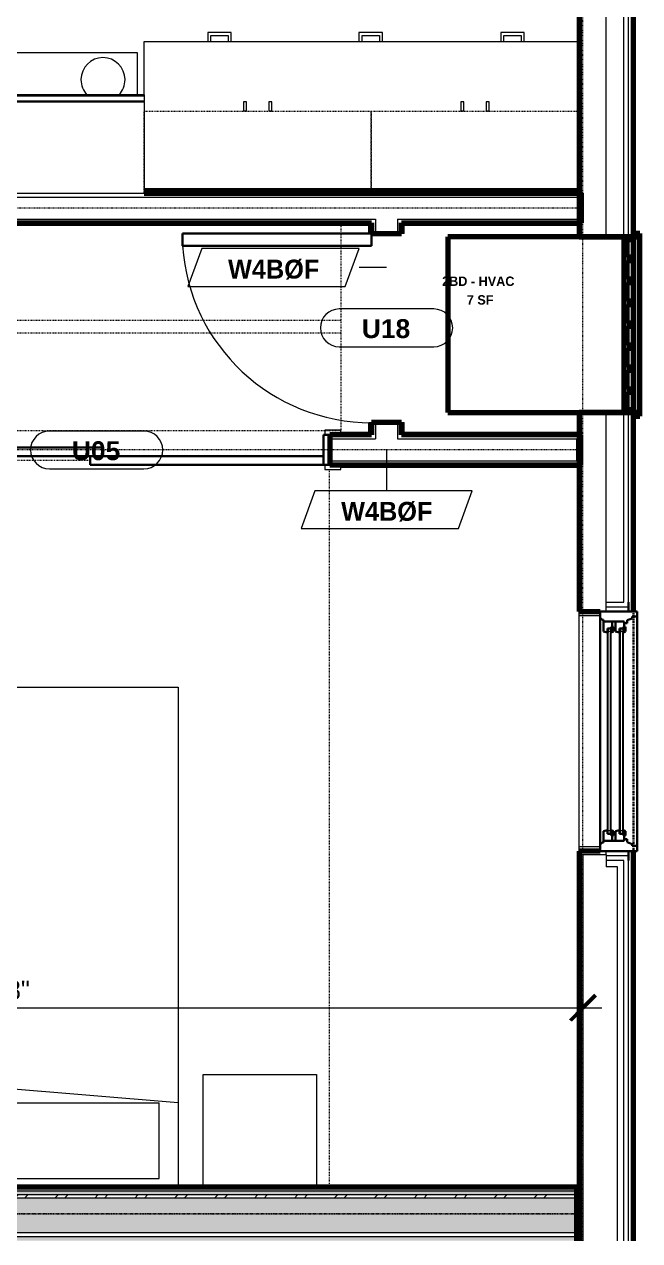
# Model space of a CAD drawing. Header units: inches. Extents: x 2071 to 4741, y -19 to 12114.
# Drawn here: x 4616.3 to 4714, y 10411.5 to 10604.6 of the extents above; entities that cross this region are included whole.
import ezdxf

# ---------------------------------------------------------------- set-up
doc = ezdxf.new("R2010")
doc.units = ezdxf.units.IN
doc.header["$MEASUREMENT"] = 0
for name, pattern in [('Dash', [0.25, 0.125, -0.125]), ('Dash 3_32_', [0.1875, 0.09375, -0.09375]), ('Double Dash 3_8_', [1, 0.375, -0.125, 0.125, -0.125, 0.125, -0.125])]:
    doc.linetypes.add(name, pattern=pattern)
for name, color, linetype, lineweight in [('0-4', 10, 'Double Dash 3_8_', 30), ('0-6', 130, 'Continuous', 5), ('0-7', 50, 'Continuous', 9), ('A-ANNO-DIMS', 211, 'Continuous', 9), ('A-ANNO-DIMS-32', 211, 'Continuous', 9), ('A-AREA-IDEN', 2, 'Continuous', 9), ('A-DETL-1', 90, 'Dash 3_32_', 18), ('A-DOOR', 31, 'Continuous', 18), ('A-DOOR-3', 31, 'Continuous', 9), ('A-DOOR-4', 31, 'Continuous', 30), ('A-DOOR-FRAM-3', 31, 'Continuous', 30), ('A-DOOR-IDEN', 31, 'Continuous', 9), ('A-GENM-1', 7, 'Continuous', 70), ('A-GLAZ-1', 10, 'Continuous', 30), ('A-GLAZ-2', 50, 'Continuous', 9), ('A-WALL', 113, 'Continuous', 18), ('A-WALL-1', 7, 'Continuous', 70), ('A-WALL-2', 250, 'Continuous', 18), ('A-WALL-3', 113, 'Continuous', 70), ('A-WALL-IDEN', 211, 'Continuous', 9), ('A-WALL-PATT-1', 50, 'Continuous', 9), ('A-WALL-PATT-2', 253, 'Continuous', 9), ('A-WALL-PATT-3', 8, 'Continuous', 9), ('C-PROP-LINE-1', 10, 'Double Dash 3_8_', 30), ('I-FURN', 30, 'Continuous', 9), ('I-FURN-HDLN', 30, 'Dash', 9), ('I-WALL-1', 7, 'Continuous', 70), ('Q-CASE', 31, 'Continuous', 9), ('Q-CASE-2', 31, 'Dash', 9), ('Q-CASE-HDLN', 31, 'Dash', 9), ('Q-SPCQ', 91, 'Continuous', 9)]:
    doc.layers.add(name, color=color, linetype=linetype, lineweight=lineweight)
doc.styles.add('Arial_B', font='arialbd.ttf', dxfattribs={"height": 3})
doc.styles.add('Century Gothic', font='ufonts.com_century-gothic.ttf', dxfattribs={"height": 3})
doc.styles.add('Century Gothic_B', font='GOTHICB.TTF', dxfattribs={"height": 3})
doc.styles.add('Century Gothic_B_1', font='GOTHICB.TTF', dxfattribs={"height": 1.5})
doc.dimstyles.new('OD_1__HACK', dxfattribs={"dimscale": 12, "dimtxt": 3.132505, "dimasz": 0.333333, "dimexe": 0.25, "dimexo": 0.166667, "dimgap": 0.041667, "dimtad": 1, "dimdec": 0, "dimzin": 3, "dimdsep": 46, "dimlunit": 4, "dimtxsty": 'Century Gothic', "dimblk1": 'OBLIQUE', "dimblk2": 'OBLIQUE', "dimsah": 1, "dimcen": 0.09, "dimdle": 0.25, "dimazin": 0, "dimtfac": 1, "dimtdec": 4, "dimtix": 1, "dimtmove": 0, "dimatfit": 3, "dimfxl": 1, "dimtvp": 1, "dimtfill": 1, "dimfrac": 2, "dimtolj": 1, "dimtzin": 0, "dimarcsym": 2})
pattern_1 = [(0, (0, 0), (10.24, 2.56), [0.422, -7.258, 0.422, -7.258, -40.96]), (0, (0, 0), (10.24, 2.56), [-15.36, 0.422, -14.938, 0.422, -7.258, -17.92]), (0, (0, 0), (10.24, 2.56), [-38.4, 0.422, -4.698, 0.422, -12.378]), (120, (3.84, 1.28), (-7.33702503, 7.58810013), [0.422, -7.258, 0.422, -7.258, -40.96]), (120, (3.84, 1.28), (-7.33702503, 7.58810013), [-15.36, 0.422, -14.938, 0.422, -7.258, -17.92]), (120, (3.84, 1.28), (-7.33702503, 7.58810013), [-38.4, 0.422, -4.698, 0.422, -12.378]), (240, (5.12, 6.4), (-2.90297497, -10.14810013), [0.422, -7.258, 0.422, -7.258, -40.96]), (240, (5.12, 6.4), (-2.90297497, -10.14810013), [-15.36, 0.422, -14.938, 0.422, -7.258, -17.92]), (240, (5.12, 6.4), (-2.90297497, -10.14810013), [-38.4, 0.422, -4.698, 0.422, -12.378])]

# ---------------------------------------------------------------- blocks, each defined once
blk = doc.blocks.new('Window-Double_Hung-Andersen-400_Series-Tilt_Wash - DOUBLE HUNG - COTTAGE - 1ST FLOOR-2889437-1ST FLOOR - 2BD B - ADA TYPE B')
at = {"layer": 'A-GLAZ-1'}
for p, q in [((-19.01, 0.94), (19.01, 0.94)), ((-19.01, -4.94), (-19.01, 0.94)), ((-17.67, 0.66), (-18, 0.94)), ((-17.67, 0.66), (-17.67, 0.44)), ((-17.67, 0.44), (-15.86, 0.44)), ((-17.42, -2.87), (-17.42, 0.44)), ((-15.86, 0.44), (-15.7, -0.19)), ((15.86, 0.44), (15.7, -0.19)), ((17.67, 0.44), (15.86, 0.44)), ((17.42, -2.87), (17.42, 0.44)), ((17.67, 0.66), (18, 0.94)), ((17.67, 0.66), (17.67, 0.44)), ((19.01, 0.94), (19.01, -4.94)), ((-17.42, -0.94), (-16.57, -0.94)), ((-17.42, -1.5), (-15.86, -1.5)), ((-16.57, -0.81), (-16.57, -1.16)), ((-15.7, -0.81), (-16.57, -0.81)), ((-15.86, -1.16), (-16.57, -1.16)), ((-16.29, -0.81), (-16.29, -0.19)), ((-15.7, -0.19), (-16.29, -0.19)), ((-15.86, -1.16), (-15.7, -0.81)), ((-15.86, -1.5), (-15.7, -2.13)), ((15.7, -0.19), (16.29, -0.19)), ((15.86, -1.16), (15.7, -0.81)), ((15.7, -0.81), (16.57, -0.81)), ((15.86, -1.5), (15.7, -2.13)), ((15.86, -1.16), (16.57, -1.16)), ((17.42, -1.5), (15.86, -1.5)), ((16.29, -0.81), (16.29, -0.19)), ((16.57, -0.81), (16.57, -1.16)), ((17.42, -0.94), (16.57, -0.94)), ((-19.01, -3.56), (-20.51, -3.56)), ((-17.92, -4.13), (-17.61, -3.31)), ((-17.61, -3.31), (-17.14, -3.31)), ((-17.42, -2.87), (-16.57, -2.87)), ((-17.14, -3.31), (-17.14, -2.87)), ((-16.57, -2.75), (-16.57, -3.09)), ((-15.7, -2.75), (-16.57, -2.75)), ((-15.86, -3.09), (-16.57, -3.09)), ((-16.29, -2.75), (-16.29, -2.13)), ((-15.7, -2.13), (-16.29, -2.13)), ((-15.86, -3.09), (-15.7, -2.75)), ((15.7, -2.13), (16.29, -2.13)), ((15.86, -3.09), (15.7, -2.75)), ((15.7, -2.75), (16.57, -2.75)), ((15.86, -3.09), (16.57, -3.09)), ((16.29, -2.75), (16.29, -2.13)), ((16.57, -2.75), (16.57, -3.09)), ((17.42, -2.87), (16.57, -2.87)), ((17.14, -3.31), (17.14, -2.87)), ((17.61, -3.31), (17.14, -3.31)), ((17.92, -4.13), (17.61, -3.31)), ((19.01, -3.56), (20.51, -3.56)), ((19.01, -4.94), (-19.01, -4.94)), ((-18.2, -4.13), (-17.92, -4.13)), ((-18.2, -4.94), (-18.2, -4.13)), ((18.2, -4.13), (17.92, -4.13)), ((18.2, -4.94), (18.2, -4.13))]:
    blk.add_line(p, q, dxfattribs=at)
at = {"layer": 'A-GLAZ-2'}
for p, q in [((-18.95, 4.31), (18.95, 4.31)), ((-18.95, 0.94), (-18.95, 4.31)), ((-18.32, 0.94), (-18.32, 4.31)), ((18.32, 0.94), (18.32, 4.31)), ((18.95, 4.31), (18.95, 0.94)), ((18.95, 0.94), (-18.95, 0.94)), ((-16.29, -0.31), (-15.7, -0.31)), ((-16.29, -0.69), (-15.7, -0.69)), ((-15.82, -0.69), (-15.82, -0.31)), ((-15.7, -0.19), (15.7, -0.19)), ((-15.7, -0.31), (15.7, -0.31)), ((-15.7, -0.69), (15.7, -0.69)), ((-15.7, -0.81), (15.7, -0.81)), ((16.29, -0.31), (15.7, -0.31)), ((16.29, -0.69), (15.7, -0.69)), ((15.82, -0.69), (15.82, -0.31)), ((-16.29, -2.25), (-15.7, -2.25)), ((-16.29, -2.63), (-15.7, -2.63)), ((-15.82, -2.63), (-15.82, -2.25)), ((-15.7, -2.13), (15.7, -2.13)), ((-15.7, -2.25), (15.7, -2.25)), ((-15.7, -2.63), (15.7, -2.63)), ((-15.7, -2.75), (15.7, -2.75)), ((16.29, -2.25), (15.7, -2.25)), ((16.29, -2.63), (15.7, -2.63)), ((15.82, -2.63), (15.82, -2.25))]:
    blk.add_line(p, q, dxfattribs=at)
blk = doc.blocks.new('V-Series_EWC4_SPVU_RFA_2015 - 1ST FLOOR-2484708-1ST FLOOR - 2BD B - ADA TYPE B')
at = {"layer": 'A-GENM-1'}
for p, q in [((-2096.82, 10570.86), (-2126.26, 10570.86)), ((-2126.26, 10570.86), (-2126.26, 10542.99)), ((-2095.82, 10571.43), (-2096.82, 10571.43)), ((-2096.82, 10571.43), (-2096.82, 10570.86)), ((-2095.82, 10570.86), (-2096.82, 10570.86)), ((-2096.82, 10570.86), (-2096.82, 10542.99)), ((-2096.82, 10570.86), (-2095.82, 10570.86)), ((-2096.82, 10570.43), (-2096.82, 10570.86)), ((-2095.82, 10570.86), (-2095.82, 10571.43)), ((-2095.82, 10542.99), (-2095.82, 10570.86)), ((-2097.82, 10567.63), (-2097.82, 10570.43)), ((-2097.82, 10570.43), (-2096.82, 10570.43)), ((-2096.82, 10567.63), (-2097.82, 10567.63)), ((-2097.82, 10564.15), (-2097.82, 10567.13)), ((-2097.82, 10567.13), (-2096.82, 10567.13)), ((-2096.82, 10567.13), (-2096.82, 10567.63)), ((-2096.82, 10564.15), (-2097.82, 10564.15)), ((-2097.82, 10560.66), (-2097.82, 10563.65)), ((-2097.82, 10563.65), (-2096.82, 10563.65)), ((-2096.82, 10563.65), (-2096.82, 10564.15)), ((-2096.82, 10560.66), (-2097.82, 10560.66)), ((-2097.82, 10557.18), (-2097.82, 10560.16)), ((-2097.82, 10560.16), (-2096.82, 10560.16)), ((-2096.82, 10560.16), (-2096.82, 10560.66)), ((-2096.82, 10557.18), (-2097.82, 10557.18)), ((-2096.82, 10556.68), (-2096.82, 10557.18)), ((-2097.82, 10553.69), (-2097.82, 10556.68)), ((-2097.82, 10556.68), (-2096.82, 10556.68)), ((-2096.82, 10553.69), (-2097.82, 10553.69)), ((-2096.82, 10553.19), (-2096.82, 10553.69)), ((-2097.82, 10550.21), (-2097.82, 10553.19)), ((-2097.82, 10553.19), (-2096.82, 10553.19)), ((-2096.82, 10550.21), (-2097.82, 10550.21)), ((-2097.82, 10546.72), (-2097.82, 10549.71)), ((-2097.82, 10549.71), (-2096.82, 10549.71)), ((-2096.82, 10549.71), (-2096.82, 10550.21)), ((-2096.82, 10546.72), (-2097.82, 10546.72)), ((-2097.82, 10543.43), (-2097.82, 10546.22)), ((-2097.82, 10546.22), (-2096.82, 10546.22)), ((-2096.82, 10546.22), (-2096.82, 10546.72)), ((-2126.26, 10542.99), (-2096.82, 10542.99)), ((-2096.82, 10543.43), (-2097.82, 10543.43)), ((-2096.82, 10542.99), (-2096.82, 10543.43)), ((-2096.82, 10542.99), (-2095.82, 10542.99)), ((-2095.82, 10542.99), (-2096.82, 10542.99)), ((-2096.82, 10542.99), (-2096.82, 10542.43)), ((-2096.82, 10542.43), (-2095.82, 10542.43)), ((-2095.82, 10542.43), (-2095.82, 10542.99))]:
    blk.add_line(p, q, dxfattribs=at)
blk = doc.blocks.new('Family - ___-2835903-1ST FLOOR - 2BD B - ADA TYPE B')
at = {"layer": 'C-PROP-LINE-1'}
blk.add_line((-2096.82, 10411.54), (-2096.82, 10822.49), dxfattribs=at)
blk = doc.blocks.new('CTR - 1st Phase - Shell_rvt-8-1ST FLOOR - 2BD B - ADA TYPE B')
at = {"layer": 'A-WALL-1'}
for p, q in [((-2105.45, 10626.99), (-2105.45, 10570.86)), ((-2096.82, 10511.41), (-2096.82, 10626.99)), ((-2105.45, 10570.86), (-2098.32, 10570.86)), ((-2098.32, 10570.86), (-2098.32, 10542.99)), ((-2098.32, 10542.99), (-2105.45, 10542.99)), ((-2105.45, 10542.99), (-2105.45, 10511.41)), ((-2105.45, 10511.41), (-2102.07, 10511.41)), ((-2102.07, 10473.39), (-2105.45, 10473.39)), ((-2105.45, 10473.39), (-2105.45, 10411.54)), ((-2096.82, 10411.54), (-2096.82, 10473.39))]:
    blk.add_line(p, q, dxfattribs=at)
at = {"layer": 'A-WALL-2'}
for p, q in [((-2101.14, 10570.86), (-2101.14, 10625.49)), ((-2098.32, 10570.86), (-2098.32, 10625.49)), ((-2097.57, 10512.16), (-2097.57, 10626.24)), ((-2101.14, 10512.91), (-2101.14, 10542.99)), ((-2098.32, 10512.91), (-2098.32, 10542.99)), ((-2101.14, 10512.91), (-2098.32, 10512.91)), ((-2101.14, 10512.16), (-2101.14, 10512.91)), ((-2105.45, 10511.35), (-2105.45, 10511.41)), ((-2101.14, 10512.16), (-2097.57, 10512.16)), ((-2101.14, 10511.41), (-2101.14, 10512.16)), ((-2105.45, 10473.39), (-2105.45, 10473.45)), ((-2104.82, 10472.77), (-2104.82, 10411.54)), ((-2101.14, 10472.77), (-2104.82, 10472.77)), ((-2101.14, 10472.77), (-2101.14, 10473.39)), ((-2101.14, 10472.77), (-2101.14, 10472.64)), ((-2097.57, 10472.64), (-2101.14, 10472.64)), ((-2101.14, 10472.64), (-2101.14, 10471.89)), ((-2097.57, 10411.54), (-2097.57, 10472.64)), ((-2098.32, 10471.89), (-2101.14, 10471.89)), ((-2101.14, 10471.89), (-2101.14, 10470.89)), ((-2099.32, 10470.89), (-2101.14, 10470.89)), ((-2099.32, 10411.54), (-2099.32, 10470.89)), ((-2098.32, 10411.54), (-2098.32, 10471.89))]:
    blk.add_line(p, q, dxfattribs=at)
at = {"layer": '0-4'}
blk.add_blockref('Family - ___-2835903-1ST FLOOR - 2BD B - ADA TYPE B', (0, 0), dxfattribs=at)
at = {"layer": '0-7'}
blk.add_blockref('V-Series_EWC4_SPVU_RFA_2015 - 1ST FLOOR-2484708-1ST FLOOR - 2BD B - ADA TYPE B', (0, 0), dxfattribs=at)
at = {"layer": '0-7', "rotation": 89.99999999999882}
blk.add_blockref('Window-Double_Hung-Andersen-400_Series-Tilt_Wash - DOUBLE HUNG - COTTAGE - 1ST FLOOR-2889437-1ST FLOOR - 2BD B - ADA TYPE B', (-2101.14, 10492.4), dxfattribs=at)
blk = doc.blocks.new('CTR - 1st Phase - Common Walls_rvt-4-1ST FLOOR - 2BD B - ADA TYPE B')
at = {"layer": 'A-WALL-PATT-1'}
h = blk.add_hatch(dxfattribs=at)
h.set_pattern_fill('FP_1', color=256, style=0, pattern_type=2)
h.set_pattern_definition(pattern_1)
h.paths.add_polyline_path([(-2321.29, 10418.79), (-2105.82, 10418.79), (-2105.82, 10419.41), (-2437.1, 10419.41), (-2436.47, 10418.79), (-2335.3, 10418.79)], flags=0)
h = blk.add_hatch(dxfattribs=at)
h.set_pattern_fill('FP_1', color=256, style=0, pattern_type=2)
h.set_pattern_definition(pattern_1)
h.paths.add_polyline_path([(-2380.71, 10419.41), (-2105.82, 10419.41), (-2105.82, 10420.04), (-2437.01, 10420.04), (-2436.39, 10419.41), (-2383.71, 10419.41)], flags=0)
h = blk.add_hatch(dxfattribs=at)
h.set_pattern_fill('FP_1', color=256, style=0, pattern_type=2)
h.set_pattern_definition(pattern_1)
h.paths.add_polyline_path([(-2125.2, 10411.54), (-2105.82, 10411.54), (-2105.82, 10412.16), (-2437.8, 10412.16), (-2438.43, 10411.54), (-2181.22, 10411.54)], flags=0)
at = {"layer": 'A-WALL-PATT-2'}
h = blk.add_hatch(dxfattribs=at)
h.set_pattern_fill('FP_2', color=256, style=0, pattern_type=2)
h.set_pattern_definition([(161.57, (0.16, 0.16), (-1.279773737, -0.000426766), [0, -9.107, 1.011, 0]), (18.43, (-0.16, 0.16), (-1.279773737, 0.000426766), [0, -9.107, 1.011, 0]), (108.43, (0.16, 0.16), (0.639452382, -3.199964008), [3.035, -7.083]), (71.57, (-0.16, 0.16), (0.639452382, 3.199964008), [3.035, -7.083])])
h.paths.add_polyline_path([(-2433.34, 10412.79), (-2105.82, 10412.79), (-2105.82, 10418.29), (-2437.56, 10418.29), (-2435.06, 10415.79), (-2438.06, 10412.79), (-2437.18, 10412.79)], flags=0)
at = {"layer": 'A-WALL-PATT-3'}
h = blk.add_hatch(dxfattribs=at)
h.set_pattern_fill('FP_3', color=256, style=0, pattern_type=2)
h.set_pattern_definition([(45, (0, 0), (-3.1678384, 3.1678384), []), (45, (0, 4.8), (-3.1678384, 3.1678384), [])])
h.paths.add_polyline_path([(-2436.86, 10418.29), (-2105.82, 10418.29), (-2105.82, 10418.79), (-2437.36, 10418.79), (-2436.95, 10418.39)], flags=0)
at = {"layer": 'A-WALL-2'}
for p, q in [((-2105.82, 10419.41), (-2436.39, 10419.41)), ((-2105.82, 10418.79), (-2435.76, 10418.79)), ((-2105.82, 10418.29), (-2435.26, 10418.29)), ((-2105.82, 10412.79), (-2437.18, 10412.79)), ((-2105.82, 10412.16), (-2437.8, 10412.16))]:
    blk.add_line(p, q, dxfattribs=at)
at = {"layer": 'I-WALL-1'}
for p, q in [((-2105.82, 10420.04), (-2341.71, 10420.04)), ((-2105.82, 10411.54), (-2105.82, 10420.04))]:
    blk.add_line(p, q, dxfattribs=at)
blk = doc.blocks.new('Basic Wall _ INT - W4BØF - _5_8 GYP - 2X4 WOOD_BATT_ - 5_8 GYP_ - ___-2695112-1ST FLOOR - 2BD B - ADA TYPE B')
at = {"layer": 'A-WALL'}
for p, q in [((-2304.18, 10572.95), (-2303.67, 10572.95)), ((-2298.92, 10572.95), (-2138.37, 10572.95)), ((-2138.79, 10572.67), (-2298.5, 10572.67)), ((-2133.62, 10572.95), (-2105.45, 10572.95)), ((-2105.45, 10572.67), (-2133.21, 10572.67))]:
    blk.add_line(p, q, dxfattribs=at)
at = {"layer": 'A-WALL', "flags": 128}
for points in [[(-2304.18, 10572.95), (-2304.18, 10572.96), (-2304.19, 10572.97), (-2304.19, 10572.98), (-2304.2, 10573), (-2304.21, 10573.02), (-2304.22, 10573.04)], [(-2304.06, 10572.67), (-2304.11, 10572.79), (-2304.15, 10572.88), (-2304.17, 10572.93), (-2304.18, 10572.95)]]:
    blk.add_lwpolyline(points, dxfattribs=at)
blk = doc.blocks.new('Basic Wall _ INT - W4BØF - _5_8 GYP - 2X4 WOOD_BATT_ - 5_8 GYP_ - ___-2695118-1ST FLOOR - 2BD B - ADA TYPE B')
at = {"layer": 'A-WALL'}
for p, q in [((-2298.27, 10534.27), (-2305.81, 10534.27)), ((-2305.69, 10534.55), (-2298.27, 10534.55)), ((-2143.27, 10534.55), (-2105.45, 10534.55)), ((-2105.45, 10534.27), (-2143.27, 10534.27))]:
    blk.add_line(p, q, dxfattribs=at)
at = {"layer": 'A-WALL', "flags": 128}
for points in [[(-2305.81, 10534.27), (-2305.76, 10534.39), (-2305.72, 10534.48), (-2305.69, 10534.53), (-2305.69, 10534.55)], [(-2305.69, 10534.55), (-2305.68, 10534.56), (-2305.68, 10534.57), (-2305.68, 10534.58), (-2305.67, 10534.6), (-2305.66, 10534.62), (-2305.65, 10534.64)]]:
    blk.add_lwpolyline(points, dxfattribs=at)
blk = doc.blocks.new('Basic Wall _ INT - W4BØF - _5_8 GYP - 2X4 WOOD_BATT_ - 5_8 GYP_ - ___-2695119-1ST FLOOR - 2BD B - ADA TYPE B')
at = {"layer": 'A-WALL'}
for p, q in [((-2298.27, 10539.84), (-2298.5, 10539.84)), ((-2138.79, 10539.84), (-2143.27, 10539.84)), ((-2105.45, 10539.84), (-2133.21, 10539.84)), ((-2298.27, 10539.55), (-2298.92, 10539.55)), ((-2138.37, 10539.55), (-2143.27, 10539.55)), ((-2105.45, 10539.55), (-2133.62, 10539.55))]:
    blk.add_line(p, q, dxfattribs=at)
blk = doc.blocks.new('Basic Wall _ INT - W4BØF - _5_8 GYP - 2X4 WOOD_BATT_ - 5_8 GYP_ - ___-2695121-1ST FLOOR - 2BD B - ADA TYPE B')
at = {"layer": 'A-WALL'}
for p, q in [((-2133.5, 10571.43), (-2133.5, 10573.08)), ((-2133.21, 10571.43), (-2133.21, 10572.67)), ((-2133.58, 10571.43), (-2133.62, 10571.43)), ((-2133.5, 10571.43), (-2133.58, 10571.43)), ((-2133.21, 10571.43), (-2133.5, 10571.43)), ((-2133.62, 10541.43), (-2133.58, 10541.43)), ((-2133.58, 10541.43), (-2133.5, 10541.43)), ((-2133.5, 10539.43), (-2133.5, 10541.43)), ((-2133.5, 10541.43), (-2133.21, 10541.43)), ((-2133.21, 10539.84), (-2133.21, 10541.43))]:
    blk.add_line(p, q, dxfattribs=at)
blk = doc.blocks.new('Basic Wall _ INT - W4BØF - _5_8 GYP - 2X4 WOOD_BATT_ - 5_8 GYP_ - ___-2695120-1ST FLOOR - 2BD B - ADA TYPE B')
at = {"layer": 'A-WALL'}
for p, q in [((-2138.79, 10571.43), (-2138.79, 10572.67)), ((-2138.5, 10573.08), (-2138.5, 10571.43)), ((-2138.5, 10571.43), (-2138.79, 10571.43)), ((-2138.42, 10571.43), (-2138.5, 10571.43)), ((-2138.37, 10571.43), (-2138.42, 10571.43)), ((-2138.79, 10541.43), (-2138.5, 10541.43)), ((-2138.79, 10539.84), (-2138.79, 10541.43)), ((-2138.5, 10541.43), (-2138.5, 10539.43)), ((-2138.5, 10541.43), (-2138.42, 10541.43)), ((-2138.42, 10541.43), (-2138.37, 10541.43))]:
    blk.add_line(p, q, dxfattribs=at)
blk = doc.blocks.new('SWING - SINGLE - FLUSH - 30_ x 70_ - MAGIC PAK DOOR - ACOUSTICAL SEAL - IN CLOSET-3199421-1ST FLOOR - 2BD B - ADA TYPE B')
at = {"layer": 'A-DOOR-3'}
blk.add_arc((15, 2.375), 30.067, 93.81407, 180, dxfattribs=at)
at = {"layer": 'A-DOOR-4'}
for p, q in [((13, 2.375), (13, 32.375)), ((15, 32.375), (13, 32.375)), ((15, 2.375), (15, 32.375)), ((15, 2.375), (13, 2.375))]:
    blk.add_line(p, q, dxfattribs=at)
blk = doc.blocks.new('SLIDING - FLUSH - 6-0 x 6-8-3203587-1ST FLOOR - 2BD B - ADA TYPE B')
at = {"layer": 'A-DOOR-3'}
for p, q in [((-36.25, 3), (-38.75, 3)), ((-38.75, 3), (-38.75, 2.25)), ((-38.75, 2.25), (-36.25, 2.25)), ((-36.25, 2.25), (-36.25, 3)), ((36.25, 3), (36.25, 2.25)), ((38.75, 3), (36.25, 3)), ((36.25, 2.25), (38.75, 2.25)), ((38.75, 2.25), (38.75, 3)), ((-36.25, -2.5), (-38.75, -2.5)), ((-38.75, -2.5), (-38.75, -3.25)), ((-38.75, -3.25), (-36.25, -3.25)), ((-36.25, -3.25), (-36.25, -2.5)), ((38.75, -2.5), (36.25, -2.5)), ((36.25, -2.5), (36.25, -3.25)), ((36.25, -3.25), (38.75, -3.25)), ((38.75, -3.25), (38.75, -2.5))]:
    blk.add_line(p, q, dxfattribs=at)
at = {"layer": 'A-DOOR-4'}
for p, q in [((1, 2.25), (-36, 2.25)), ((-36, 2.25), (-36, 0.875)), ((1, 0.875), (1, 2.25)), ((-36, 0.875), (1, 0.875)), ((36, 0.875), (-1, 0.875)), ((-1, 0.875), (-1, -0.5)), ((36, -0.5), (36, 0.875)), ((-1, -0.5), (36, -0.5))]:
    blk.add_line(p, q, dxfattribs=at)
at = {"layer": 'A-DOOR-FRAM-3'}
for p, q in [((-36, 2.25), (-37, 2.25)), ((-37, 2.25), (-37, -2.5)), ((-36, -2.5), (-36, 2.25)), ((37, 2.25), (36, 2.25)), ((36, 2.25), (36, -2.5)), ((37, -2.5), (37, 2.25)), ((-37, -2.5), (-36, -2.5)), ((36, -2.5), (37, -2.5))]:
    blk.add_line(p, q, dxfattribs=at)
blk = doc.blocks.new('OD_CW_Closet - OD_CW_Closet-2041091-1ST FLOOR - 2BD B - ADA TYPE B')
at = {"layer": 'Q-CASE-HDLN'}
for p, q in [((0.74, -24), (0.74, 9)), ((0.74, 9), (160.21, 9)), ((160.21, 9), (160.21, -24)), ((0.74, -6.5), (160.21, -6.5)), ((0.74, -8.5), (160.21, -8.5)), ((160.21, -24), (0.74, -24))]:
    blk.add_line(p, q, dxfattribs=at)
blk = doc.blocks.new('Bed-Standard - King 78_ x 80_-1379907-1ST FLOOR - 2BD B - ADA TYPE B')
at = {"layer": 'I-FURN'}
for p, q in [((-28.31, 41.8), (49.69, 41.8)), ((-28.31, -37.57), (-28.31, 41.8)), ((49.69, 41.8), (49.69, -37.57)), ((49.69, -24.2), (-28.31, -17.63)), ((-25.31, -24.2), (46.69, -24.2)), ((-25.31, -36.2), (-25.31, -24.2)), ((46.69, -36.2), (46.69, -24.2)), ((-25.31, -36.2), (46.69, -36.2))]:
    blk.add_line(p, q, dxfattribs=at)
at = {"layer": 'I-FURN-HDLN'}
for p, q in [((-39.73, 77.8), (-4.73, 77.8)), ((0.77, 77.8), (35.77, 77.8)), ((-64.31, -37.57), (-64.31, 77.07)), ((73.69, 76.32), (73.69, -37.57))]:
    blk.add_line(p, q, dxfattribs=at)
blk = doc.blocks.new('Table-Night Stand - 18_ x 18_ x 24_-1372838-1ST FLOOR - 2BD B - ADA TYPE B')
at = {"layer": 'I-FURN'}
for p, q in [((0.15, 0), (18.15, 0)), ((0.15, -17.87), (0.15, 0)), ((18.15, 0), (18.15, -17.87))]:
    blk.add_line(p, q, dxfattribs=at)
blk = doc.blocks.new('Range - 24_ x 30_-2320547-1ST FLOOR - 2BD B - ADA TYPE B')
at = {"layer": 'Q-SPCQ'}
blk.add_line((29.82, 22), (30, 22), dxfattribs=at)
for centre, radius, start, end in [((6.5, 6), 3.5, 136.4335, 180), ((6.5, 6), 3.5, 81.0228, 98.9772), ((6.5, 6), 3.5, 360, 43.5294), ((23.5, 6), 3, 126.1227, 180), ((23.5, 6), 3, 360, 53.8773), ((6.5, 6), 3.5, 180, 0), ((23.5, 6), 3, 180, 360)]:
    blk.add_arc(centre, radius, start, end, dxfattribs=at)
blk = doc.blocks.new('Base Cabinet 3 Drawer 230 - Base Cabinet 3 Drawer 230 24_-2578604-1ST FLOOR - 2BD B - ADA TYPE B')
at = {"layer": 'Q-CASE'}
for p, q in [((2.61, 25.5), (-1.14, 25.5)), ((-1.14, 25.5), (-1.14, 24)), ((2.61, 24), (2.61, 25.5)), ((-0.64, 24), (-0.64, 25)), ((-0.64, 25), (2.11, 25)), ((2.11, 25), (2.11, 24))]:
    blk.add_line(p, q, dxfattribs=at)
blk = doc.blocks.new('Base Cabinet 3 Drawer 230 - Base Cabinet 3 Drawer 230 21_-2554957-1ST FLOOR - 2BD B - ADA TYPE B')
at = {"layer": 'Q-CASE'}
for p, q in [((-1.14, -24), (-1.14, -25.5)), ((-0.64, -25), (-0.64, -24)), ((2.11, -25), (-0.64, -25)), ((2.11, -24), (2.11, -25)), ((2.61, -25.5), (2.61, -24)), ((-1.14, -25.5), (2.61, -25.5))]:
    blk.add_line(p, q, dxfattribs=at)
blk = doc.blocks.new('Base Cabinet 3 Drawer 230 - Base Cabinet 3 Drawer 230 24_-2554933-1ST FLOOR - 2BD B - ADA TYPE B')
at = {"layer": 'Q-CASE'}
for p, q in [((-1.14, -24), (-1.14, -25.5)), ((-0.64, -25), (-0.64, -24)), ((2.11, -25), (-0.64, -25)), ((2.11, -24), (2.11, -25)), ((2.61, -25.5), (2.61, -24)), ((-1.14, -25.5), (2.61, -25.5))]:
    blk.add_line(p, q, dxfattribs=at)
blk = doc.blocks.new('300 Series Wall Hung Cabinet_302 - 33_ X 36_-2578494-1ST FLOOR - 2BD B - ADA TYPE B')
at = {"layer": 'Q-CASE'}
for p, q in [((-1.76, 16.87), (-2.25, 16.87)), ((-2.25, 16.87), (-2.25, 15.38)), ((-1.76, 15.38), (-1.76, 16.87)), ((2.24, 16.87), (1.75, 16.87)), ((1.75, 16.87), (1.75, 15.38)), ((2.24, 15.38), (2.24, 16.87)), ((-1.76, 15.38), (-2.25, 15.38)), ((2.24, 15.38), (1.75, 15.38))]:
    blk.add_line(p, q, dxfattribs=at)
at = {"layer": 'Q-CASE-2'}
for p, q in [((-16.5, 2.37), (-16.5, 15.38)), ((-16.5, 15.38), (16.5, 15.38)), ((16.5, 15.38), (16.5, 2.37)), ((16.5, 2.37), (-16.5, 2.37))]:
    blk.add_line(p, q, dxfattribs=at)
blk = doc.blocks.new('300 Series Wall Hung Cabinet_302 - 36_ x 36_-2578270-1ST FLOOR - 2BD B - ADA TYPE B')
at = {"layer": 'Q-CASE'}
for p, q in [((-1.76, 16.87), (-2.25, 16.87)), ((-2.25, 16.87), (-2.25, 15.38)), ((-1.76, 15.38), (-1.76, 16.87)), ((2.24, 16.87), (1.75, 16.87)), ((1.75, 16.87), (1.75, 15.38)), ((2.24, 15.38), (2.24, 16.87)), ((-1.76, 15.38), (-2.25, 15.38)), ((2.24, 15.38), (1.75, 15.38))]:
    blk.add_line(p, q, dxfattribs=at)
at = {"layer": 'Q-CASE-2'}
for p, q in [((-18, 2.37), (-18, 15.38)), ((-18, 15.38), (18, 15.38)), ((18, 15.38), (18, 2.37)), ((18, 2.37), (-18, 2.37))]:
    blk.add_line(p, q, dxfattribs=at)
blk = doc.blocks.new('30quot_MicrowaveVent_11166 - 70cm miele oven-2322118-1ST FLOOR - 2BD B - ADA TYPE B')
at = {"layer": 'Q-CASE'}
for p, q in [((-14.2, -14.49), (-14.2, 0)), ((15.68, 0), (-14.2, 0)), ((15.68, 0), (15.68, -14.49)), ((15.68, -14.49), (-14.2, -14.49)), ((-14.2, -14.61), (15.68, -14.61)), ((-14.2, -15.39), (-14.2, -14.61)), ((-14.2, -15.6), (-14.2, -15.39)), ((-14.2, -15.39), (15.68, -15.39)), ((15.68, -14.61), (15.68, -15.39)), ((15.68, -15.39), (15.68, -15.6)), ((-14.2, -15.6), (15.68, -15.6)), ((7.69, -16.55), (7.69, -15.63)), ((7.69, -16.6), (8.88, -16.6)), ((8.88, -15.63), (8.88, -16.55))]:
    blk.add_line(p, q, dxfattribs=at)
blk = doc.blocks.new('Door Tag - Type Mark-2601225-1ST FLOOR - 2BD B - ADA TYPE B')
at = {"layer": 'A-DOOR-IDEN'}
for p, q in [((0.234375, 0.09375), (-0.234375, 0.09375)), ((-0.234375, -0.09375), (0.234375, -0.09375))]:
    blk.add_line(p, q, dxfattribs=at)
for centre, start, end in [((-0.234375, 0), 90, 270), ((0.234375, 0), 270, 90)]:
    blk.add_arc(centre, 0.09375, start, end, dxfattribs=at)
blk = doc.blocks.new('DIMBLOCK115-1ST FLOOR - 2BD B - ADA TYPE B')
at = {"layer": 'A-ANNO-DIMS-32'}
for p, q in [((4661.34, 10647.83), (4661.34, 10625.09)), ((4661.34, 10628.09), (4661.34, 10647.83)), ((4530.9, 10603.83), (4530.9, 10631.09)), ((4530.9, 10628.09), (4661.34, 10628.09)), ((4530.9, 10628.09), (4530.9, 10603.83))]:
    blk.add_line(p, q, dxfattribs=at)
at = {"layer": 'A-ANNO-DIMS-32', "lineweight": 50}
for p, q in [((4530.9, 10628.09), (4532.9, 10630.09)), ((4661.34, 10628.09), (4663.34, 10630.09)), ((4530.9, 10628.09), (4528.9, 10626.09)), ((4661.34, 10628.09), (4659.34, 10626.09))]:
    blk.add_line(p, q, dxfattribs=at)
at = {"layer": 'A-ANNO-DIMS-32', "color": 0, "insert": (4588.54, 10632.43), "char_height": 3, "width": 18.1984, "attachment_point": 1, "line_spacing_factor": 0.984502, "style": 'Century Gothic', "bg_fill": 3, "box_fill_scale": 1.25, "bg_fill_color": 256, "bg_fill_true_color": 13158600, "bg_fill_transparency": 0}
blk.add_mtext('10\' - 10"', dxfattribs=at)
blk = doc.blocks.new('_Oblique')
at = {"color": 0, "linetype": 'ByBlock', "lineweight": -2}
blk.add_line((-0.5, -0.5), (0.5, 0.5), dxfattribs=at)
blk = doc.blocks.new('DIMBLOCK133-1ST FLOOR - 2BD B - ADA TYPE B')
at = {"layer": 'A-ANNO-DIMS-32', "lineweight": 50}
for p, q in [((4517.31, 10448.49), (4519.31, 10450.49)), ((4704.97, 10448.49), (4706.97, 10450.49)), ((4517.31, 10448.49), (4515.31, 10446.49)), ((4704.97, 10448.49), (4702.97, 10446.49))]:
    blk.add_line(p, q, dxfattribs=at)
at = {"layer": 'A-ANNO-DIMS-32'}
for p, q in [((4517.31, 10449.32), (4517.31, 10445.49)), ((4517.31, 10448.49), (4517.31, 10449.32)), ((4704.97, 10449.32), (4704.97, 10445.49)), ((4704.97, 10448.49), (4704.97, 10449.32)), ((4517.31, 10448.49), (4707.97, 10448.49))]:
    blk.add_line(p, q, dxfattribs=at)
at = {"layer": 'A-ANNO-DIMS-32', "color": 0, "insert": (4604.73, 10452.83), "char_height": 3, "width": 15.394, "attachment_point": 1, "line_spacing_factor": 0.984502, "style": 'Century Gothic', "bg_fill": 3, "box_fill_scale": 1.25, "bg_fill_color": 256, "bg_fill_true_color": 13158600, "bg_fill_transparency": 0}
blk.add_mtext('15\' - 8"', dxfattribs=at)
blk = doc.blocks.new('Wall Tag - ONE-2663183-1ST FLOOR - 2BD B - ADA TYPE B')
at = {"layer": 'A-WALL-IDEN'}
for p, q in [((-0.3561, 0.0937), (-0.4244, -0.0937)), ((0.4244, 0.0937), (-0.3561, 0.0937)), ((0.3561, -0.0937), (0.4244, 0.0937)), ((-0.4244, -0.0937), (0.3561, -0.0937))]:
    blk.add_line(p, q, dxfattribs=at)

msp = doc.modelspace()

# ---------------------------------------------------------------- linework, layer by layer
at = {"layer": 'A-DETL-1'}
for p, q in [((4704.97, 10415.79), (4704.97, 10814.49)), ((4704.76, 10575.45), (4504.58, 10575.45)), ((4704.64, 10537.05), (4505.14, 10537.05)), ((4704.97, 10415.79), (4366.07, 10415.79)), ((4369.89, 10415.79), (4704.97, 10415.79)), ((4704.97, 10411.54), (4704.97, 10415.79))]:
    msp.add_line(p, q, dxfattribs=at)
at = {"layer": 'A-WALL'}
for p, q in [((4704.34, 10601.83), (4635.28, 10601.83)), ((4635.28, 10601.83), (4635.28, 10593.43)), ((4634.28, 10600.08), (4606.28, 10600.08)), ((4634.28, 10593.43), (4634.28, 10600.08)), ((4634.28, 10592.32), (4634.28, 10592.44)), ((4635.28, 10592.44), (4635.28, 10592.32)), ((4532.65, 10577.2), (4704.14, 10577.2)), ((4704.14, 10573.7), (4704.14, 10577.2)), ((4510.25, 10573.7), (4672.04, 10573.7)), ((4672.04, 10573.7), (4672.04, 10571.43)), ((4675.54, 10573.7), (4704.14, 10573.7)), ((4675.54, 10573.7), (4675.54, 10571.43)), ((4672.04, 10541.43), (4672.04, 10538.8)), ((4675.54, 10541.43), (4675.54, 10538.8)), ((4664.77, 10538.8), (4672.04, 10538.8)), ((4675.54, 10538.8), (4704.02, 10538.8)), ((4704.02, 10535.3), (4704.02, 10538.8)), ((4664.77, 10535.3), (4704.02, 10535.3))]:
    msp.add_line(p, q, dxfattribs=at)
at = {"layer": 'A-WALL-3'}
for p, q in [((4704.34, 10578.2), (4635.34, 10578.2)), ((4704.76, 10577.83), (4635.34, 10577.83)), ((4635.34, 10577.83), (4704.34, 10577.83)), ((4704.34, 10577.83), (4704.34, 10578.2)), ((4704.76, 10573.08), (4704.76, 10577.83)), ((4510.88, 10573.08), (4671.42, 10573.08)), ((4671.42, 10573.08), (4671.42, 10571.43)), ((4676.17, 10573.08), (4704.76, 10573.08)), ((4676.17, 10571.43), (4676.17, 10573.08)), ((4671.42, 10571.43), (4676.17, 10571.43)), ((4676.17, 10541.43), (4671.42, 10541.43)), ((4671.42, 10541.43), (4671.42, 10539.43)), ((4676.17, 10539.43), (4676.17, 10541.43)), ((4671.42, 10539.43), (4664.77, 10539.43)), ((4664.77, 10539.43), (4664.77, 10534.68)), ((4704.64, 10539.43), (4676.17, 10539.43)), ((4704.64, 10534.68), (4704.64, 10539.43)), ((4664.77, 10534.68), (4704.64, 10534.68))]:
    msp.add_line(p, q, dxfattribs=at)
at = {"layer": 'A-WALL-IDEN'}
for p, q in [((4673.79, 10566.01), (4669.43, 10566.01)), ((4673.8, 10537.05), (4673.8, 10530.57))]:
    msp.add_line(p, q, dxfattribs=at)

# ---------------------------------------------------------------- block references
at = {"layer": '0-6'}
for name in ['CTR - 1st Phase - Shell_rvt-8-1ST FLOOR - 2BD B - ADA TYPE B', 'CTR - 1st Phase - Common Walls_rvt-4-1ST FLOOR - 2BD B - ADA TYPE B']:
    msp.add_blockref(name, (6809.79, 0), dxfattribs=at)
at = {"layer": 'A-DOOR'}
for name, p, rotation in [('SWING - SINGLE - FLUSH - 30_ x 70_ - MAGIC PAK DOOR - ACOUSTICAL SEAL - IN CLOSET-3199421-1ST FLOOR - 2BD B - ADA TYPE B', (4673.79, 10556.43), 90.00000000000654), ('SLIDING - FLUSH - 6-0 x 6-8-3203587-1ST FLOOR - 2BD B - ADA TYPE B', (4627.77, 10536.93), 180)]:
    msp.add_blockref(name, p, dxfattribs=dict(at, rotation=rotation))
at = {"layer": 'A-DOOR-IDEN', "xscale": 31.99999999999999, "yscale": 31.99999999999999, "zscale": 31.99999999999999}
for p in [(4673.79, 10556.43), (4627.77, 10537.05)]:
    msp.add_blockref('Door Tag - Type Mark-2601225-1ST FLOOR - 2BD B - ADA TYPE B', p, dxfattribs=at)
at = {"layer": 'A-WALL'}
for name in ['Basic Wall _ INT - W4BØF - _5_8 GYP - 2X4 WOOD_BATT_ - 5_8 GYP_ - ___-2695112-1ST FLOOR - 2BD B - ADA TYPE B', 'Basic Wall _ INT - W4BØF - _5_8 GYP - 2X4 WOOD_BATT_ - 5_8 GYP_ - ___-2695120-1ST FLOOR - 2BD B - ADA TYPE B', 'Basic Wall _ INT - W4BØF - _5_8 GYP - 2X4 WOOD_BATT_ - 5_8 GYP_ - ___-2695121-1ST FLOOR - 2BD B - ADA TYPE B', 'Basic Wall _ INT - W4BØF - _5_8 GYP - 2X4 WOOD_BATT_ - 5_8 GYP_ - ___-2695119-1ST FLOOR - 2BD B - ADA TYPE B', 'Basic Wall _ INT - W4BØF - _5_8 GYP - 2X4 WOOD_BATT_ - 5_8 GYP_ - ___-2695118-1ST FLOOR - 2BD B - ADA TYPE B']:
    msp.add_blockref(name, (6809.79, 0), dxfattribs=at)
at = {"layer": 'A-WALL-IDEN', "xscale": 31.99999999999999, "yscale": 31.99999999999999, "zscale": 31.99999999999999}
for p in [(4655.85, 10566.01), (4673.8, 10527.57)]:
    msp.add_blockref('Wall Tag - ONE-2663183-1ST FLOOR - 2BD B - ADA TYPE B', p, dxfattribs=at)
at = {"layer": 'I-FURN'}
for name, p in [('Bed-Standard - King 78_ x 80_-1379907-1ST FLOOR - 2BD B - ADA TYPE B', (4591, 10457.61)), ('Table-Night Stand - 18_ x 18_ x 24_-1372838-1ST FLOOR - 2BD B - ADA TYPE B', (4644.54, 10437.91))]:
    msp.add_blockref(name, p, dxfattribs=at)
at = {"layer": 'Q-CASE'}
for name, p in [('Base Cabinet 3 Drawer 230 - Base Cabinet 3 Drawer 230 24_-2578604-1ST FLOOR - 2BD B - ADA TYPE B', (4646.54, 10577.83)), ('300 Series Wall Hung Cabinet_302 - 36_ x 36_-2578270-1ST FLOOR - 2BD B - ADA TYPE B', (4653.34, 10575.45)), ('300 Series Wall Hung Cabinet_302 - 33_ X 36_-2578494-1ST FLOOR - 2BD B - ADA TYPE B', (4687.84, 10575.45))]:
    msp.add_blockref(name, p, dxfattribs=at)
at = {"layer": 'Q-CASE', "rotation": 180}
for name, p in [('Base Cabinet 3 Drawer 230 - Base Cabinet 3 Drawer 230 24_-2554933-1ST FLOOR - 2BD B - ADA TYPE B', (4672.02, 10577.83)), ('Base Cabinet 3 Drawer 230 - Base Cabinet 3 Drawer 230 21_-2554957-1ST FLOOR - 2BD B - ADA TYPE B', (4694.52, 10577.83)), ('30quot_MicrowaveVent_11166 - 70cm miele oven-2322118-1ST FLOOR - 2BD B - ADA TYPE B', (4621.14, 10577.83)), ('OD_CW_Closet - OD_CW_Closet-2041091-1ST FLOOR - 2BD B - ADA TYPE B', (4667.26, 10549.08))]:
    msp.add_blockref(name, p, dxfattribs=at)
at = {"layer": 'Q-SPCQ', "rotation": 180}
msp.add_blockref('Range - 24_ x 30_-2320547-1ST FLOOR - 2BD B - ADA TYPE B', (4635.28, 10601.83), dxfattribs=at)

# ---------------------------------------------------------------- texts
at = {"layer": 'A-AREA-IDEN', "char_height": 1.5, "attachment_point": 1, "style": 'Century Gothic_B_1'}
for s, insert, width in [('2BD - HVAC', (4682.61, 10564.58), 13.938), ('7 SF', (4686.53, 10561.62), 4.444)]:
    msp.add_mtext(s, dxfattribs=dict(at, insert=insert, width=width))
at = {"layer": 'A-DOOR-IDEN', "char_height": 3, "width": 9.393, "attachment_point": 1, "style": 'Arial_B'}
for s, insert in [('U18', (4669.86, 10557.81)), ('U05', (4623.84, 10538.43))]:
    msp.add_mtext(s, dxfattribs=dict(at, insert=insert))
at = {"layer": 'A-WALL-IDEN', "char_height": 3, "width": 17.372, "attachment_point": 1, "style": 'Century Gothic_B'}
for insert in [(4648.63, 10567.26), (4666.58, 10528.81)]:
    msp.add_mtext('W4BØF', dxfattribs=dict(at, insert=insert))

# ---------------------------------------------------------------- next in the draw order: dimensions: what is measured, and where the dimension line sits
at = {"layer": 'A-ANNO-DIMS'}
for base, p1, p2, override, picture, middle in [((4661.34, 10628.09), (4530.9, 10601.83), (4661.34, 10649.83), {"dimpost": '<>', "dimfxl": 138.990762}, 'DIMBLOCK115-1ST FLOOR - 2BD B - ADA TYPE B', (4596.12, 10630.16)), ((4704.97, 10448.49), (4517.31, 10451.32), (4704.97, 10451.32), {"dimpost": '<>', "dimfxl": 187.658252}, 'DIMBLOCK133-1ST FLOOR - 2BD B - ADA TYPE B', (4611.14, 10450.56))]:
    dim = msp.add_linear_dim(base=base, p1=p1, p2=p2, dimstyle='OD_1__HACK', override=override, dxfattribs=at)
    dim.commit()
    dim.dimension.update_dxf_attribs({"geometry": picture, "text_midpoint": middle})

doc.saveas('drawing.dxf')
